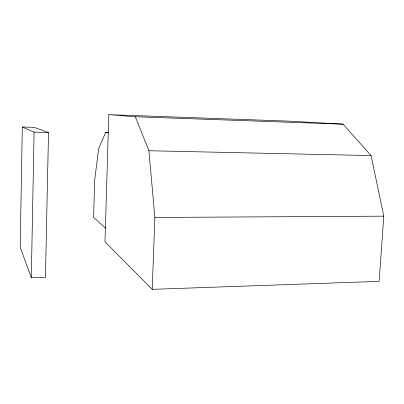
<?xml version="1.0" encoding="UTF-8"?>
<svg xmlns="http://www.w3.org/2000/svg" width="404" height="404" viewBox="0 0 404 404"><rect width="100%" height="100%" fill="white"/><g stroke="black" fill="none" stroke-linecap="round" stroke-linejoin="round"><path stroke-width="0.61" d="M22.296 127.008L20.2 247.273L31.3 277.71L45.44 277.301L48.52 132.527L34.229 127.366L22.296 127.008L34.098 132.118L48.52 132.527M31.3 277.71L34.098 132.118M108.802 114.645L104.984 241.764L152.192 289.355L379.154 281.356L383.8 216.165L371.064 155.58L343.097 124.159L288.012 121.104L108.802 114.645L135.325 116.766L343.097 124.159M152.192 289.355L154.873 217.458L148.894 150.737L135.325 116.766M108.257 132.32L105.732 132.249L98.647 148.621L94.652 180.406L93.607 217.367L105.565 228.199M154.873 217.458L383.8 216.165M148.894 150.737L371.064 155.58M105.732 132.249L108.757 132.881"/></g></svg>
